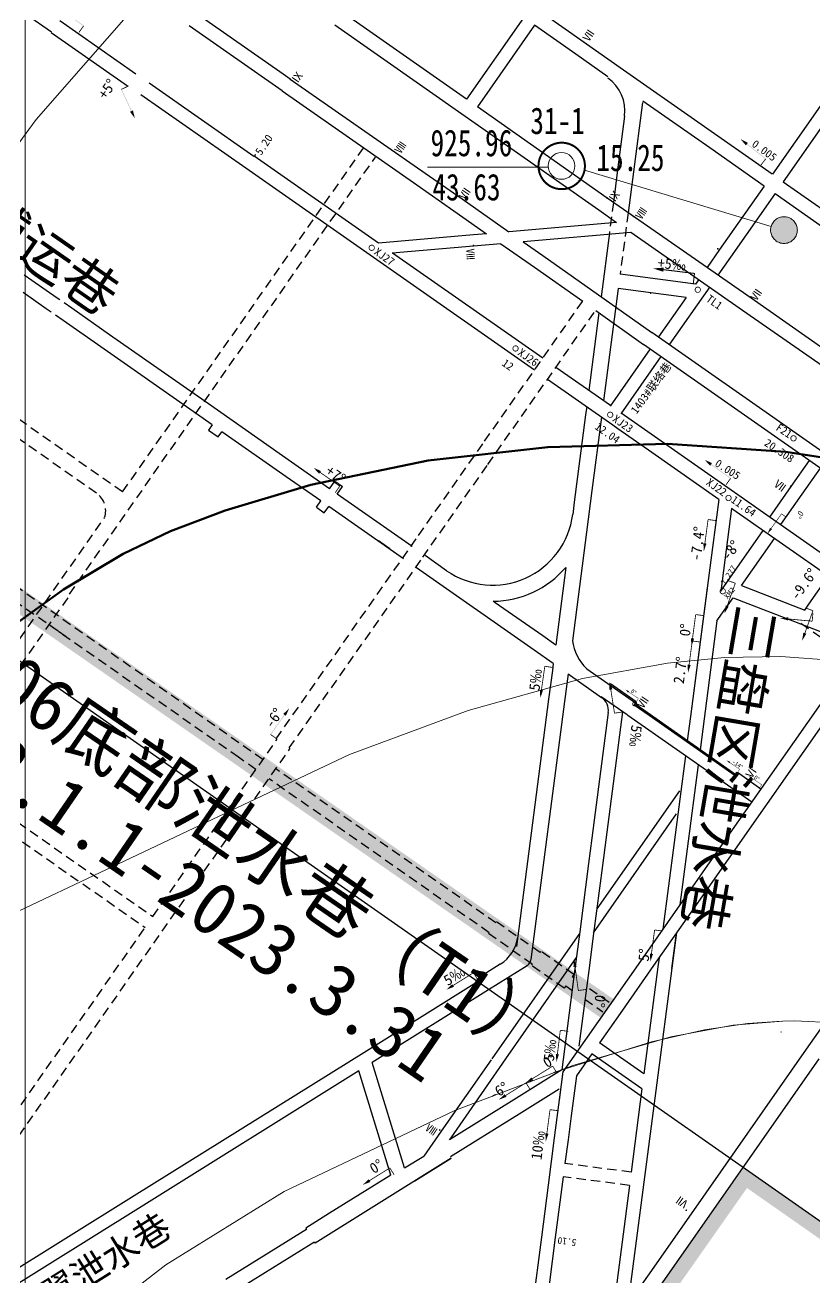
# Model space of a CAD drawing. Header units: inches. Extents: x 36473197 to 36486087, y 3899343 to 3911260.
# Drawn here: x 36480999.9 to 36481295.9, y 3905355 to 3905824.6 of the extents above; entities that cross this region are included whole.
import ezdxf

# ---------------------------------------------------------------- set-up
doc = ezdxf.new("R2010")
doc.units = ezdxf.units.IN
doc.header["$MEASUREMENT"] = 0
for name, pattern in [('ACAD_ISO02W100', [15, 12, -3]), ('厚煤层人工分层2', [0.005, 0.002, -0.001, 0.002]), ('虚线', [0.0045, 0.00175, -0.001, 0.00175])]:
    doc.linetypes.add(name, pattern=pattern)
doc.layers.get('0').update_dxf_attribs({"lineweight": 0})
doc.layers.get('Defpoints').update_dxf_attribs({"lineweight": 0})
doc.layers.add('0，2022年3季度接续', color=3, linetype='Continuous')
doc.layers.add('0，2022年4季度接续', color=40, linetype='ACAD_ISO02W100')
for name, color, linetype, lineweight in [('4煤底板等值线', 7, 'Continuous', 0), ('向北背斜轴', 7, 'Continuous', 0), ('四盘区泄水巷设计', 7, 'Continuous', 0), ('四盘区辅运巷', 7, 'Continuous', 0), ('导线点', 7, 'Continuous', 0), ('巷道', 7, 'Continuous', 0), ('巷道掘进尺', 7, 'Continuous', 0), ('巷道注记', 7, 'Continuous', 0), ('经纬网', 7, 'Continuous', 0), ('西区开拓设计', 7, 'Continuous', 0), ('边坡点数字', 7, 'Continuous', 0), ('钻孔', 7, 'Continuous', 0), ('钻孔变量', 7, 'Continuous', 0)]:
    doc.layers.add(name, color=color, linetype=linetype, lineweight=lineweight)
for name, color, linetype, lineweight, true_color in [('保护煤柱', 7, 'Continuous', 0, 0xff0042), ('变坡点', 1, 'Continuous', 0, 0xff0000), ('巷道1', 7, 'Continuous', 0, 0x2d2d2d)]:
    doc.layers.add(name, color=color, linetype=linetype, lineweight=lineweight, true_color=true_color)
doc.styles.add('仿宋', font='simfang.ttf')
doc.styles.add('宋体', font='SIMSUN.TTC')
doc.styles.add('长等线体', font='simfang.ttf')
doc.styles.add('黑体', font='simhei.ttf')
doc.linetypes.add('保护煤柱', pattern='A,0.0195,-0.001,[6,西北矿业高家堡煤矿2022年采掘接续图(2022.8.14).shx,S=1.01575e-06,R=0,X=0,Y=0],0.0195', length=0.04)
doc.dimstyles.get("Standard").update_dxf_attribs({"dimtxt": 30, "dimasz": 20, "dimexe": 0.18, "dimexo": 0.0625, "dimgap": 0.09, "dimtad": 1, "dimdec": 0, "dimzin": 0, "dimdsep": 46, "dimtxsty": '仿宋', "dimcen": 0.09, "dimclrd": 150, "dimclre": 150, "dimadec": 0, "dimazin": 0, "dimtfac": 1, "dimtdec": 0, "dimtofl": 0, "dimtmove": 0, "dimatfit": 3, "dimfxl": 1, "dimtolj": 1, "dimtzin": 0, "dimlwd": 0, "dimarcsym": 0})

# ---------------------------------------------------------------- blocks, each defined once
blk = doc.blocks.new('变坡点1_1')
at = {"true_color": 0xff0000}
for points in [[(-4.88, 8.37), (-7.62, 9.75), (-5.62, 7.43)], [(-5.62, 7.43), (-4.88, 8.37)], [(-5.34, 7.78), (1.75, 2.25), (1.94, 2.48), (-5.16, 8.02)], [(1.73, 2.46), (-0.12, 0.09), (0.12, -0.09), (1.96, 2.27)]]:
    blk.add_hatch(color=1, dxfattribs=at).paths.add_polyline_path(points, flags=17)
blk = doc.blocks.new('变坡点1')
at = {"true_color": 0xff0000}
for points in [[(-4.61, 8.53), (-7.29, 9.99), (-5.37, 7.61)], [(-5.37, 7.61), (-4.61, 8.53)], [(-5.09, 7.95), (1.83, 2.19), (2.02, 2.42), (-4.89, 8.18)], [(1.81, 2.4), (-0.12, 0.1), (0.12, -0.1), (2.04, 2.21)]]:
    blk.add_hatch(color=1, dxfattribs=at).paths.add_polyline_path(points, flags=17)
blk = doc.blocks.new('变坡点1_1_1')
at = {"true_color": 0xff0000}
for points in [[(1.77, -1.39), (-0.06, -0.09), (0.06, 0.09), (1.9, -1.2)], [(-2.14, -6.75), (1.75, -1.23), (1.93, -1.36), (-1.96, -6.88)], [(-1.68, -7.07), (-3.34, -8.65), (-2.42, -6.55)], [(-2.42, -6.55), (-1.68, -7.07)]]:
    blk.add_hatch(color=1, dxfattribs=at).paths.add_polyline_path(points, flags=17)
blk = doc.blocks.new('变坡点1_1_1_1')
for points in [[(-3.56, -8.61), (-4.75, -8.45)], [(-4.75, -8.45), (-4.55, -11.5), (-3.56, -8.61)]]:
    blk.add_hatch(color=0).paths.add_polyline_path(points, flags=17)
at = {"color": 0, "const_width": 0.3}
for points in [[(-4.16, -8.53), (-2.97, 0.39)], [(-2.97, 0.39), (0, 0)]]:
    blk.add_lwpolyline(points, dxfattribs=at)
blk = doc.blocks.new('变坡点3_1')
blk.add_hatch(color=0).paths.add_polyline_path([(-4.67, -8.49), (-4.44, -11.54), (-3.48, -8.64)], flags=17)
at = {"color": 0, "const_width": 0.3}
for points in [[(-2.98, 0.37), (-4.07, -8.57)], [(-2.98, 0.37), (0, 0)]]:
    blk.add_lwpolyline(points, dxfattribs=at)
blk = doc.blocks.new('临时经纬仪导线点')
at = {"color": 0, "const_width": 0.3}
blk.add_lwpolyline([(1, 0), (0.97, 0.26), (0.87, 0.5), (0.71, 0.71), (0.5, 0.87), (0.26, 0.97), (0, 1), (-0.26, 0.97), (-0.5, 0.87), (-0.71, 0.71), (-0.87, 0.5), (-0.97, 0.26), (-1, 0), (-0.97, -0.26), (-0.87, -0.5), (-0.71, -0.71), (-0.5, -0.87), (-0.26, -0.97), (0, -1), (0.26, -0.97), (0.5, -0.87), (0.71, -0.71), (0.87, -0.5), (0.97, -0.26), (1, 0)], dxfattribs=at)
blk = doc.blocks.new('变坡点1_1_1_1_1_1')
at = {"true_color": 0xff0000}
for points in [[(-0.47, 3.69), (-0.19, -0.01), (0.19, 0.01), (-0.1, 3.72)], [(10.81, 4.73), (-0.29, 3.89), (-0.27, 3.52), (10.84, 4.36)], [(10.88, 3.8), (10.77, 5.28)], [(10.77, 5.28), (14.53, 4.83), (10.88, 3.8)]]:
    blk.add_hatch(color=1, dxfattribs=at).paths.add_polyline_path(points, flags=17)
blk = doc.blocks.new('*D204')
at = {"layer": 'Defpoints', "color": 0, "transparency": 16777216}
for p in [(36476925.52, 3911082.36), (36486060.15, 3904950.04), (36485936.09, 3904772.87)]:
    blk.add_point(p, dxfattribs=at)
at = {"layer": '四盘区辅运巷', "color": 150, "lineweight": -2, "transparency": 16777216}
for p, q in [((36476925.55, 3911082.41), (36477049.68, 3911259.68)), ((36485936.12, 3904772.92), (36486060.25, 3904950.19))]:
    blk.add_line(p, q, dxfattribs=at)
at = {"layer": '四盘区辅运巷', "color": 150, "lineweight": 0, "transparency": 16777216}
blk.add_line((36477065.96, 3911248.06), (36486043.76, 3904961.51), dxfattribs=at)
at = {"layer": '四盘区辅运巷', "color": 150, "transparency": 16777216}
for points in [[(36477067.87, 3911250.79), (36477064.05, 3911245.33), (36477049.58, 3911259.53)], [(36486045.68, 3904964.24), (36486041.85, 3904958.78), (36486060.15, 3904950.04)]]:
    blk.add_solid(points, dxfattribs=at)
at = {"layer": '四盘区辅运巷', "color": 0, "transparency": 16777216, "insert": (36481563.62, 3908117.29), "char_height": 30, "attachment_point": 5, "rotation": 324.9991, "style": '仿宋'}
blk.add_mtext('\\A1;1100', dxfattribs=at)

msp = doc.modelspace()

# ---------------------------------------------------------------- hatches: boundary and pattern name
at = {"layer": '钻孔变量'}
msp.add_hatch(color=7, dxfattribs=at).paths.add_polyline_path([(36481279.31, 3905747.76), (36481279.33, 3905747.32), (36481279.39, 3905746.89), (36481279.48, 3905746.46), (36481279.61, 3905746.04), (36481279.78, 3905745.64), (36481279.98, 3905745.25), (36481280.22, 3905744.88), (36481280.48, 3905744.53), (36481280.78, 3905744.21), (36481281.1, 3905743.92), (36481281.45, 3905743.65), (36481281.82, 3905743.41), (36481282.21, 3905743.21), (36481282.61, 3905743.04), (36481283.03, 3905742.91), (36481283.46, 3905742.82), (36481283.89, 3905742.76), (36481284.33, 3905742.74), (36481284.76, 3905742.76), (36481285.2, 3905742.82), (36481285.62, 3905742.91), (36481286.04, 3905743.04), (36481286.45, 3905743.21), (36481286.84, 3905743.41), (36481287.2, 3905743.65), (36481287.55, 3905743.92), (36481287.87, 3905744.21), (36481288.17, 3905744.53), (36481288.44, 3905744.88), (36481288.67, 3905745.25), (36481288.87, 3905745.64), (36481289.04, 3905746.04), (36481289.17, 3905746.46), (36481289.27, 3905746.89), (36481289.32, 3905747.32), (36481289.34, 3905747.76), (36481289.32, 3905748.2), (36481289.27, 3905748.63), (36481289.17, 3905749.06), (36481289.04, 3905749.48), (36481288.87, 3905749.88), (36481288.67, 3905750.27), (36481288.44, 3905750.64), (36481288.17, 3905750.98), (36481287.87, 3905751.31), (36481287.55, 3905751.6), (36481287.2, 3905751.87), (36481286.84, 3905752.1), (36481286.45, 3905752.31), (36481286.04, 3905752.47), (36481285.62, 3905752.61), (36481285.2, 3905752.7), (36481284.76, 3905752.76), (36481284.33, 3905752.78), (36481283.89, 3905752.76), (36481283.46, 3905752.7), (36481283.03, 3905752.61), (36481282.61, 3905752.47), (36481282.21, 3905752.31), (36481281.82, 3905752.1), (36481281.45, 3905751.87), (36481281.1, 3905751.6), (36481280.78, 3905751.31), (36481280.48, 3905750.98), (36481280.22, 3905750.64), (36481279.98, 3905750.27), (36481279.78, 3905749.88), (36481279.61, 3905749.48), (36481279.48, 3905749.06), (36481279.39, 3905748.63), (36481279.33, 3905748.2)], flags=17)

# ---------------------------------------------------------------- linework, layer by layer
at = {"layer": '0，2022年3季度接续', "color": 2, "const_width": 5.29}
msp.add_lwpolyline([(36481021.8, 3905039.12), (36481164.18, 3904939.42), (36481412.75, 3905292.31), (36481269.82, 3905392.35), (36481021.8, 3905039.12)], dxfattribs=at)
at = {"layer": '0，2022年4季度接续', "color": 1, "linetype": 'ACAD_ISO02W100', "ltscale": 5, "true_color": 0xff0000, "const_width": 8.46}
msp.add_lwpolyline([(36480874.15, 3905694.71), (36481218.08, 3905455.93)], dxfattribs=at)
at = {"layer": '4煤底板等值线', "color": 7, "linetype": 'Continuous', "lineweight": 0, "flags": 128}
for points in [[(36481104.42, 3906007.9), (36481110.56, 3905942.24), (36481110.63, 3905926.41), (36481109.81, 3905917.23), (36481108.75, 3905911.3), (36481108.02, 3905908.41), (36481107.11, 3905905.59), (36481106.13, 3905903.24), (36481103.77, 3905898.67), (36481099.53, 3905892.08), (36481092.95, 3905883.63), (36481081.69, 3905871.44), (36481048.39, 3905840), (36481004.07, 3905789.18), (36480979.4, 3905755.64)], [(36480903.95, 3905448.25), (36481121.53, 3905551.22), (36481166.03, 3905567.71), (36481208.88, 3905579.72), (36481240.68, 3905585.47), (36481262.05, 3905587.49), (36481283.1, 3905587.89), (36481303.52, 3905586.46), (36481313.65, 3905584.91), (36481326.33, 3905581.94), (36481338.77, 3905578.05), (36481350.86, 3905573.32), (36481362.41, 3905567.69), (36481371.99, 3905561.63), (36481381.09, 3905554.89), (36481398.31, 3905539.93), (36481414.53, 3905523.46), (36481444.8, 3905487.43), (36481557.06, 3905320.6)], [(36481019.47, 3905334.14), (36481052.66, 3905359.87), (36481097.03, 3905387.3), (36481161, 3905417.69), (36481205.18, 3905434.55), (36481241.92, 3905445.33), (36481265.3, 3905449.7), (36481283.87, 3905451.23), (36481288.28, 3905451.31), (36481303.93, 3905450.57), (36481321.47, 3905447.92), (36481346.01, 3905441.24), (36481356.39, 3905437.43), (36481361.36, 3905435.17), (36481365.24, 3905432.97), (36481372.62, 3905428.01), (36481383.09, 3905419.66), (36481402.6, 3905400.78), (36481437.99, 3905358.03), (36481484.34, 3905294.73)], [(36481198, 3905432.01), (36481234.62, 3905443.5), (36481254.58, 3905448), (36481270.69, 3905450.34), (36481283.56, 3905451.21)]]:
    msp.add_lwpolyline(points, dxfattribs=at)
at = {"layer": '保护煤柱', "color": 1, "linetype": '保护煤柱', "lineweight": 30, "ltscale": 3750, "true_color": 0xff0000, "flags": 128}
msp.add_lwpolyline([(36482519.48, 3904520.82), (36480126.41, 3906196.46)], dxfattribs=at)
at = {"layer": '向北背斜轴', "color": 1, "lineweight": 100, "true_color": 0xff0000, "flags": 128}
msp.add_lwpolyline([(36481629.99, 3905332.63), (36481614.38, 3905361.86), (36481578.19, 3905418.8), (36481487.12, 3905543.7), (36481450.45, 3905585.84), (36481430.82, 3905604.77), (36481410.04, 3905621.79), (36481393.47, 3905632.94), (36481383.06, 3905638.61), (36481368.68, 3905644.9), (36481348.68, 3905651.84), (36481317.39, 3905659.63), (36481285, 3905664.69), (36481240.71, 3905667.61), (36481195.83, 3905666.44), (36481151.01, 3905661.33), (36481106.97, 3905652.25), (36481074.96, 3905642.68), (36481054.43, 3905634.84), (36481036.73, 3905626.41), (36481014.31, 3905613.08), (36480986.08, 3905592.84)], dxfattribs=at)
at = {"layer": '四盘区泄水巷设计', "color": 30, "linetype": '虚线', "lineweight": 30, "ltscale": 2000, "true_color": 0xff8000}
for p, q in [((36481079.94, 3905550.12), (36480929.38, 3905655.24)), ((36481089.02, 3905549.26), (36480936.83, 3905656.12)), ((36481015.38, 3905595.29, 0.2), (36481008.98, 3905599.77, 0.2)), ((36481197.87, 3905585.24), (36481197.53, 3905582.61)), ((36481086.47, 3905545.55), (36481079.94, 3905550.12)), ((36481173.8, 3905484.38), (36481091.36, 3905542.07)), ((36481176.38, 3905488.07), (36481093.94, 3905545.76)), ((36481192.99, 3905476.93), (36481176.61, 3905488.4)), ((36481189.95, 3905472.58), (36481173.57, 3905484.06)), ((36481193.28, 3905477.34), (36481192.99, 3905476.93)), ((36481205.56, 3905468.73), (36481193.28, 3905477.34)), ((36481189.95, 3905472.58), (36481189.66, 3905472.17)), ((36481201.95, 3905463.57), (36481189.66, 3905472.17)), ((36481205.56, 3905468.73), (36481204.96, 3905467.87)), ((36481205.55, 3905467.46), (36481204.96, 3905467.87)), ((36481202.57, 3905464.46), (36481201.95, 3905463.57)), ((36481202.57, 3905464.46), (36481204.86, 3905462.85)), ((36481218.85, 3905458.15), (36481210.35, 3905464.1)), ((36481209.74, 3905459.44), (36481216.46, 3905454.74)), ((36481159.04, 3905406.71), (36481159.57, 3905407.47)), ((36481105.37, 3905373.17), (36481104.16, 3905372.41)), ((36481105.11, 3905373.59), (36481105.37, 3905373.17)), ((36481108.34, 3905368.42), (36481107.13, 3905367.66)), ((36481108.34, 3905368.42), (36481108.6, 3905368))]:
    msp.add_line(p, q, dxfattribs=at)
at = {"layer": '四盘区泄水巷设计', "color": 30, "linetype": 'Continuous', "lineweight": 30, "true_color": 0xff8000}
for p, q in [((36481197.53, 3905582.61), (36481196.12, 3905571.86)), ((36481203.42, 3905581.36), (36481202.08, 3905571.08)), ((36481196.12, 3905571.86), (36481184.03, 3905479.22)), ((36481202.08, 3905571.08), (36481189.52, 3905474.36)), ((36481218.49, 3905566.87), (36481212.36, 3905519.8)), ((36481223.77, 3905567.11), (36481217.52, 3905519.13)), ((36481245.13, 3905537.55), (36481214.15, 3905493.27)), ((36481212.98, 3905484.33), (36481244.01, 3905528.98)), ((36481212.36, 3905519.8), (36481211.12, 3905510.28)), ((36481217.52, 3905519.13), (36481216.28, 3905509.61)), ((36481211.12, 3905510.28), (36481207.8, 3905484.75)), ((36481216.28, 3905509.61), (36481212.95, 3905484.08)), ((36481207.7, 3905484.07), (36481174.83, 3905437.09)), ((36481207.8, 3905484.75), (36481205.99, 3905470.86)), ((36481212.95, 3905484.08), (36481211.14, 3905470.19)), ((36481180.15, 3905437.08), (36481206.53, 3905475.04)), ((36481171.05, 3905466.94), (36481147.73, 3905452.37)), ((36481205.99, 3905470.86), (36481201.06, 3905432.96)), ((36481211.14, 3905470.19), (36481207.45, 3905441.88)), ((36481173.56, 3905462.93), (36481129.98, 3905435.71)), ((36481147.73, 3905452.37), (36481040.86, 3905385.78)), ((36481142.06, 3905396.18), (36481129.98, 3905435.71)), ((36481174.58, 3905436.72), (36481155.9, 3905410.03)), ((36481159.57, 3905407.47), (36481180.15, 3905437.08)), ((36481125.06, 3905432.64), (36481043.41, 3905381.62)), ((36481137.02, 3905393.53), (36481125.06, 3905432.64)), ((36481201.06, 3905432.96), (36481183.14, 3905421.76)), ((36481200.11, 3905425.76), (36481186.1, 3905417.01)), ((36481183.14, 3905421.76), (36481159.04, 3905406.71)), ((36481186.1, 3905417.01), (36481159.37, 3905400.31)), ((36481155.9, 3905410.03), (36481149.33, 3905400.64)), ((36481159.63, 3905399.88), (36481108.6, 3905368)), ((36481142.06, 3905396.18), (36481149.33, 3905400.64)), ((36481145.95, 3905391.41), (36481159.63, 3905399.88)), ((36481137.02, 3905393.53), (36481114.07, 3905379.2)), ((36481040.86, 3905385.78), (36480946.82, 3905326.99)), ((36481043.41, 3905381.62), (36480949.4, 3905322.87)), ((36481114.07, 3905379.2), (36481105.11, 3905373.59)), ((36481104.16, 3905372.41), (36481093.93, 3905366.02)), ((36481093.93, 3905366.02), (36481075.23, 3905354.34)), ((36481107.13, 3905367.66), (36481078.2, 3905349.59))]:
    msp.add_line(p, q, dxfattribs=at)
msp.add_arc((36481212.54, 3905567.64), 6, 352.5778, 55, dxfattribs=at)
at = {"layer": '四盘区辅运巷', "color": 30, "linetype": 'Continuous', "lineweight": 30, "true_color": 0xff8000}
for p, q in [((36481231.33, 3905795.61), (36481227.94, 3905769.59)), ((36481224.61, 3905790.48), (36481221.99, 3905770.37)), ((36481221.99, 3905770.37), (36481220.39, 3905758.14)), ((36481227.94, 3905769.59), (36481225.94, 3905754.25)), ((36481218.91, 3905746.71), (36481215.79, 3905722.78)), ((36481012.01, 3905722.22), (36481002.48, 3905728.9)), ((36481222.24, 3905725.85), (36481216.75, 3905683.73)), ((36481007.87, 3905718.28), (36480999.26, 3905724.31)), ((36481031.56, 3905708.54), (36481017.42, 3905718.44)), ((36481215, 3905716.74), (36481211.21, 3905687.61)), ((36481028.35, 3905703.94), (36481014.2, 3905713.85)), ((36481067.39, 3905683.45), (36481031.56, 3905708.54)), ((36481064.17, 3905678.86), (36481028.35, 3905703.94)), ((36481101.03, 3905659.89), (36481067.39, 3905683.45)), ((36481070.04, 3905674.75), (36481064.17, 3905678.86)), ((36481210.01, 3905678.44), (36481205.76, 3905645.81)), ((36481215.96, 3905677.66), (36481212.37, 3905650.12)), ((36481097.81, 3905655.3), (36481073.72, 3905672.17)), ((36481114, 3905650.81), (36481101.03, 3905659.89)), ((36481110.78, 3905646.22), (36481097.81, 3905655.3)), ((36481212.37, 3905650.12), (36481210.34, 3905634.51)), ((36481144.94, 3905629.15), (36481116.95, 3905648.75)), ((36481205.76, 3905645.81), (36481205.15, 3905641.15)), ((36481141.72, 3905624.56), (36481113.73, 3905644.16)), ((36481144.94, 3905629.15), (36481135.85, 3905635.51)), ((36481210.34, 3905634.51), (36481205.04, 3905593.83)), ((36481157.92, 3905620.06), (36481149.85, 3905625.71)), ((36481190.73, 3905590.24), (36481146.64, 3905621.11)), ((36481202.57, 3905621.33), (36481198.78, 3905592.19)), ((36481193.9, 3905595.61), (36481176.15, 3905608.04)), ((36481198.78, 3905592.19), (36481193.9, 3905595.61)), ((36481197.87, 3905585.24), (36481190.73, 3905590.24)), ((36481233.77, 3905565.73), (36481228.13, 3905569.67)), ((36481266.03, 3905543.14), (36481233.77, 3905565.73))]:
    msp.add_line(p, q, dxfattribs=at)
at = {"layer": '四盘区辅运巷', "color": 30, "linetype": '虚线', "lineweight": 30, "ltscale": 2000, "true_color": 0xff8000}
for p, q in [((36481220.39, 3905758.14), (36481218.91, 3905746.71)), ((36481225.94, 3905754.25), (36481222.94, 3905731.2)), ((36481002.48, 3905728.9), (36480997.49, 3905732.39)), ((36481017.42, 3905718.44), (36481012.01, 3905722.22)), ((36481014.2, 3905713.85), (36481007.87, 3905718.28)), ((36481210.42, 3905681.57), (36481210.01, 3905678.44)), ((36481215.96, 3905677.69), (36481215.96, 3905677.66)), ((36480985.35, 3905576.56, 0.4), (36481007.45, 3905608.12, 0.4)), ((36481176.15, 3905608.04), (36481175.3, 3905608.63))]:
    msp.add_line(p, q, dxfattribs=at)
at = {"layer": '四盘区辅运巷', "color": 30, "linetype": '虚线', "lineweight": 30, "ltscale": 2000, "true_color": 0xff8000, "flags": 128}
for points, elevation in [([(36481007.45, 3905608.12), (36481029.73, 3905639.95)], 0.2), ([(36480982.49, 3905562.02), (36481016.9, 3905611.17)], 0.4)]:
    msp.add_lwpolyline(points, dxfattribs=dict(at, elevation=elevation))
at = {"layer": '四盘区辅运巷', "linetype": '虚线', "lineweight": 30, "ltscale": 2000, "elevation": 0.2, "flags": 128}
for points in [[(36481071.83, 3905524.7), (36481094.4, 3905556.94)], [(36480076.85, 3904092.56), (36481099.31, 3905553.5)], [(36480970.32, 3905544.63), (36481047.82, 3905490.39)], [(36480967.45, 3905540.53), (36481044.95, 3905486.3)], [(36481047.82, 3905490.39), (36481071.83, 3905524.7)], [(36480077.56, 3904104.07), (36481044.95, 3905486.3)]]:
    msp.add_lwpolyline(points, dxfattribs=at)
at = {"layer": '四盘区辅运巷', "color": 30, "linetype": 'Continuous', "lineweight": 30, "true_color": 0xff8000}
for centre, radius, start, end in [((36481209.73, 3905792.42), 15, 352.5778, 55.0002), ((36481175.15, 3905644.9), 30.23, 235.248, 352.8842), ((36481175.13, 3905644.63), 36, 270.2758, 319.6696)]:
    msp.add_arc(centre, radius, start, end, dxfattribs=at)
at = {"layer": '巷道', "color": 30, "linetype": '虚线', "lineweight": 30, "ltscale": 2000, "true_color": 0xff8000}
for p, q in [((36481036.48, 3905649.59, 0.2), (36480982.51, 3905687.38, 0.2)), ((36481026.75, 3905649.08, 0.2), (36480979.06, 3905682.47, 0.2))]:
    msp.add_line(p, q, dxfattribs=at)
at = {"layer": '巷道', "color": 30, "linetype": 'Continuous', "lineweight": 30, "true_color": 0xff8000}
for p, q in [((36481070.04, 3905674.75), (36481068.66, 3905672.79)), ((36481068.66, 3905672.79), (36481072.35, 3905670.21)), ((36481072.35, 3905670.21), (36481073.72, 3905672.17)), ((36481114, 3905650.81), (36481116, 3905653.68)), ((36481116, 3905653.68), (36481118.95, 3905651.61)), ((36481116.95, 3905648.75), (36481118.95, 3905651.61)), ((36481109.12, 3905643.85), (36481110.78, 3905646.22)), ((36481259.88, 3905646.79), (36481256.29, 3905619.22)), ((36481259.88, 3905646.79), (36481256.29, 3905619.22)), ((36481109.12, 3905643.85), (36481112.07, 3905641.79)), ((36481112.07, 3905641.79), (36481113.73, 3905644.16)), ((36481264.69, 3905643.43), (36481260.65, 3905612.4)), ((36481264.09, 3905617.32), (36481276.55, 3905635.12)), ((36481264.09, 3905617.32), (36481276.55, 3905635.12)), ((36481268.46, 3905614.5), (36481280.81, 3905632.14)), ((36481256.29, 3905619.22), (36481249.29, 3905565.44)), ((36481260.65, 3905612.4), (36481264.09, 3905617.32)), ((36481260.65, 3905612.4), (36481264.09, 3905617.32)), ((36481255.57, 3905613.71), (36481249.29, 3905565.44)), ((36481268.46, 3905614.5), (36481292.16, 3905605.3)), ((36481259.2, 3905601.26), (36481265.27, 3905609.94)), ((36481265.27, 3905609.94), (36481312.92, 3905591.44)), ((36481259.2, 3905601.26), (36481252.9, 3905552.94)), ((36481317.72, 3905589.58), (36481248.75, 3905491.08)), ((36481312.92, 3905591.44), (36481265.84, 3905524.16)), ((36481228.13, 3905569.67), (36481228.71, 3905570.49)), ((36481249.29, 3905565.44), (36481248.1, 3905556.31)), ((36481247.37, 3905550.71), (36481238.89, 3905485.65)), ((36481252.17, 3905547.35), (36481245.33, 3905494.85)), ((36481265.84, 3905524.16), (36481245.33, 3905494.85)), ((36481245.33, 3905494.85, 0.2), (36481232.25, 3905476.16, 0.2)), ((36481248.75, 3905491.08, 0.38), (36481236.36, 3905473.36, 0.38)), ((36481243.99, 3905484.45, -0.4), (36481225.83, 3905345.02, -0.4)), ((36481243.95, 3905484.22), (36481242.22, 3905470.93)), ((36481178.01, 3905472.55), (36481170.48, 3905467.85)), ((36481188.04, 3905471.98), (36481173.56, 3905462.93)), ((36481232.25, 3905476.16, 0.2), (36481218.82, 3905456.98, 0.2)), ((36481236.36, 3905473.36, 0.38), (36481222.92, 3905454.14, 0.38)), ((36481237.06, 3905471.6), (36481231.83, 3905431.48)), ((36481237.5, 3905475), (36481237.06, 3905471.6)), ((36481218.82, 3905456.98, 0.2), (36481201.47, 3905432.21)), ((36481222.92, 3905454.14, 0.38), (36481215.22, 3905443.12, 0.38)), ((36481212.35, 3905439.02, 0.38), (36481206.56, 3905430.73, 0.38)), ((36481231.11, 3905425.89), (36481212.35, 3905439.02)), ((36481231.83, 3905431.48), (36481215.22, 3905443.12)), ((36481231.11, 3905425.89), (36481227.03, 3905394.6)), ((36481226.38, 3905389.64), (36481219.37, 3905335.79))]:
    msp.add_line(p, q, dxfattribs=at)
at = {"layer": '巷道', "color": 30, "linetype": 'Continuous', "lineweight": 30, "true_color": 0xff8000, "flags": 128}
for points in [[(36481136.62, 3905628.26), (36481132.33, 3905631.26)], [(36481293.7, 3905607.49), (36481301.04, 3905617.97)], [(36481203.42, 3905581.36), (36481215.98, 3905572.56)], [(36481210.4, 3905583.31), (36481228.71, 3905570.49)], [(36481228.95, 3905570.93), (36481219.31, 3905577.68)], [(36481272.24, 3905533.3), (36481225.86, 3905565.77), (36481225.51, 3905566.02), (36481215.87, 3905572.77)], [(36481228.95, 3905570.93), (36481228.38, 3905570.11)], [(36481266.32, 3905543.55), (36481228.38, 3905570.11)], [(36481266.89, 3905544.37), (36481266.32, 3905543.55)], [(36481275.68, 3905538.22), (36481266.89, 3905544.37)]]:
    msp.add_lwpolyline(points, dxfattribs=at)
at = {"layer": '巷道', "color": 30, "linetype": '虚线', "lineweight": 30, "ltscale": 2000, "true_color": 0xff8000, "flags": 128}
msp.add_lwpolyline([(36481292.16, 3905605.3), (36481293.7, 3905607.49)], dxfattribs=at)
at = {"layer": '巷道', "color": 30, "lineweight": 30, "true_color": 0xff8000, "const_width": 1.5}
msp.add_lwpolyline([(36481228.55, 3905570.11, -1), (36481228.21, 3905570.11, -1), (36481228.55, 3905570.11)], format="xyb", dxfattribs=at)
at = {"layer": '巷道', "color": 30, "linetype": '虚线', "lineweight": 30, "ltscale": 2000, "true_color": 0xff8000}
msp.add_arc((36481022.16, 3905642.53, 0.2), 8, 341.2558, 55.0002, dxfattribs=at)
at = {"layer": '巷道', "color": 30, "linetype": 'Continuous', "lineweight": 30, "true_color": 0xff8000}
for centre, radius, start, end in [((36481222.95, 3905596.33), 18.08, 187.9305, 226.0401), ((36481170.48, 3905484.59), 14.2, 302, 352.5778), ((36481186.52, 3905474.57), 3, 300.4304, 352.5778)]:
    msp.add_arc(centre, radius, start, end, dxfattribs=at)
at = {"layer": '巷道1', "color": 30, "linetype": 'Continuous', "lineweight": 30, "true_color": 0xff8000}
for p, q in [((36481009.82, 3905821.92, 0.18), (36480975.07, 3905846.26, 0.18)), ((36481012.92, 3905826.34, 0.2), (36481041.49, 3905806.34, 0.12)), ((36481206.29, 3905813.7, 0.18), (36481190.86, 3905824.51, 0.18)), ((36481009.78, 3905821.86, 0.2), (36481038.35, 3905801.85, 0.12)), ((36481218.35, 3905805.26, 0.18), (36481206.29, 3905813.7, 0.18)), ((36481310.88, 3905812.86), (36481279.97, 3905768.7)), ((36481085.72, 3905775.34, 0.21), (36481046.4, 3905802.89, 0.21)), ((36481082.64, 3905770.94, 0.18), (36481043.31, 3905798.48, 0.18)), ((36481256.49, 3905778.55, 0.42), (36481231.39, 3905796.12)), ((36481301.26, 3905790.4), (36481284.06, 3905765.84)), ((36481276.87, 3905764.28, 0.18), (36481256.49, 3905778.55, 0.42)), ((36481284.06, 3905765.84, -2292.59), (36481300.18, 3905754.55, -1568.26)), ((36481280.96, 3905761.41, 0.59), (36481331.99, 3905725.68, 0.2))]:
    msp.add_line(p, q, dxfattribs=at)
at = {"layer": '巷道1', "color": 30, "linetype": 'Continuous', "lineweight": 30, "true_color": 0xff8000, "flags": 128}
for points, elevation in [([(36481209.39, 3905818.12), (36481193.95, 3905828.93)], 2601.79), ([(36481224.25, 3905807.71), (36481209.08, 3905818.34)], 2601.79), ([(36481279.96, 3905768.7), (36481224.25, 3905807.71)], 2601.79), ([(36481190.8, 3905695.19), (36481082.66, 3905770.97)], 0.2), ([(36481220.2, 3905674.6), (36481195.72, 3905691.75)], 0.2), ([(36481222.08, 3905673.28), (36481220.2, 3905674.6)], 0.2)]:
    msp.add_lwpolyline(points, dxfattribs=dict(at, elevation=elevation))
for points in [[(36481132.32, 3905742.85), (36481085.78, 3905775.43)], [(36481193.95, 3905699.69), (36481137.67, 3905739.1)], [(36481219.26, 3905681.97), (36481198.87, 3905696.25)], [(36481324.12, 3905608.55), (36481223.35, 3905679.11)]]:
    msp.add_lwpolyline(points, dxfattribs=at)
at = {"layer": '巷道1', "color": 30, "lineweight": 30, "true_color": 0xff8000, "flags": 128}
for points, elevation in [([(36481276.87, 3905764.28), (36481260.17, 3905740.44)], 0.59), ([(36481280.96, 3905761.41), (36481264.27, 3905737.57)], 0.59), ([(36481260.17, 3905740.44), (36481255.49, 3905733.75)], 0.59), ([(36481264.27, 3905737.57), (36481259.59, 3905730.88)], 0.59), ([(36481256.49, 3905726.46), (36481241.45, 3905704.99)], 0.59), ([(36481252.36, 3905729.23), (36481251.17, 3905727.52)], 0.41), ([(36481247.67, 3905722.53), (36481237.32, 3905707.76)], 0.41), ([(36481234.13, 3905703.2), (36481219.14, 3905681.8)], 0.41), ([(36481238.22, 3905700.34), (36481223.23, 3905678.93)], 0.41)]:
    msp.add_lwpolyline(points, dxfattribs=dict(at, elevation=elevation))
for points in [[(36481251.17, 3905727.52), (36481222.94, 3905731.2)], [(36481247.67, 3905722.53), (36481222.24, 3905725.85)]]:
    msp.add_lwpolyline(points, dxfattribs=at)
at = {"layer": '巷道掘进尺', "color": 3, "true_color": 0x00ff00, "const_width": 0.3}
for points in [[(36481099.44, 3905804.37, -1), (36481099.11, 3905804.37, -1), (36481099.44, 3905804.37)], [(36481099.44, 3905804.37, -1), (36481099.11, 3905804.37, -1), (36481099.44, 3905804.37)], [(36481086.34, 3905775.91, -1), (36481086.01, 3905775.91, -1), (36481086.34, 3905775.91)], [(36481218.26, 3905759.75, -1), (36481217.92, 3905759.75, -1), (36481218.26, 3905759.75)], [(36481228.08, 3905752.87, -1), (36481227.75, 3905752.87, -1), (36481228.08, 3905752.87)], [(36481168.16, 3905742, -1), (36481167.82, 3905742, -1), (36481168.16, 3905742)], [(36481259.69, 3905740.76, -1), (36481259.35, 3905740.76, -1), (36481259.69, 3905740.76)], [(36481234.54, 3905724.15, -1), (36481234.21, 3905724.15, -1), (36481234.54, 3905724.15)], [(36481287, 3905651.71, -1), (36481286.66, 3905651.71, -1), (36481287, 3905651.71)], [(36481155.52, 3905410.41, -1), (36481155.18, 3905410.41, -1), (36481155.52, 3905410.41)], [(36481247.88, 3905380.33, -1), (36481247.55, 3905380.33, -1), (36481247.88, 3905380.33)]]:
    msp.add_lwpolyline(points, format="xyb", dxfattribs=at)
at = {"layer": '经纬网', "color": 7, "linetype": 'Continuous', "lineweight": 9}
msp.add_line((36481000, 3907972.91), (36481000, 3901128.79), dxfattribs=at)
at = {"layer": '西区开拓设计', "color": 30, "lineweight": 30, "true_color": 0xff8000}
for p, q in [((36481038.72, 3905846.87), (36481096.67, 3905806.28, 0.37)), ((36481061.47, 3905824.42, 0.18), (36481096.26, 3905800.06, 0.18)), ((36481099.28, 3905804.37, 0.37), (36481149.87, 3905769.12, 0.37)), ((36481096.22, 3905800, 0.18), (36481146.77, 3905764.69, 0.18)), ((36481149.87, 3905769.12, 0.37), (36481163.69, 3905759.44, 0.37)), ((36481146.77, 3905764.69, 0.18), (36481160.59, 3905755.02, 0.18)), ((36481163.69, 3905759.44, 0.37), (36481181.28, 3905747.12, 0.37)), ((36481160.59, 3905755.02, 0.18), (36481172.91, 3905746.39, 0.18)), ((36481178.26, 3905742.64, 0.18), (36481190.88, 3905733.81, 0.18)), ((36481186.63, 3905743.38, 0.37), (36481193.97, 3905738.23, 0.38)), ((36481193.97, 3905738.23, 0.38), (36481216.9, 3905722, 0.3)), ((36481190.88, 3905733.81, 0.18), (36481208.9, 3905721.05, 0.19)), ((36481216.9, 3905722, 0.28), (36481234.82, 3905709.31, 0.2)), ((36481213.8, 3905717.58, 0.19), (36481231.72, 3905704.89, 0.2))]:
    msp.add_line(p, q, dxfattribs=at)
at = {"layer": '西区开拓设计', "color": 30, "linetype": 'Continuous', "lineweight": 30, "true_color": 0xff8000}
for p, q in [((36481165.38, 3905796.85, 0.18), (36481119.13, 3905829.23, 0.18)), ((36481115.97, 3905824.72, 0.2), (36481214.95, 3905755.3, 0.4)), ((36481186.76, 3905827.37), (36481165.38, 3905796.85)), ((36481190.86, 3905824.51), (36481169.48, 3905793.98)), ((36481218.09, 3905759.75, 0.18), (36481169.48, 3905793.98, 0.18)), ((36481271.98, 3905722.2, 0.18), (36481218.09, 3905759.75, 0.18)), ((36481214.95, 3905755.3, 0.4), (36481221.6, 3905750.64, 0.42)), ((36481226.99, 3905746.88, 0.26), (36481226.96, 3905746.9, 0.26)), ((36481268.8, 3905717.66, 0.35), (36481226.96, 3905746.9, 0.42)), ((36481350.46, 3905667.25, 0.18), (36481271.98, 3905722.2, 0.18)), ((36481356.86, 3905656.17, 0.18), (36481268.8, 3905717.66, 0.35)), ((36481293.79, 3905661.43), (36481286.94, 3905651.64)), ((36481297.89, 3905658.56), (36481291.03, 3905648.77)), ((36481286.94, 3905651.64), (36481278.92, 3905640.19)), ((36481291.03, 3905648.77), (36481283.02, 3905637.33)), ((36481201.47, 3905432.21), (36481198.26, 3905407.53)), ((36481201.48, 3905432.28), (36481200.09, 3905421.55)), ((36481206.53, 3905430.76), (36481204.57, 3905415.73)), ((36481204.57, 3905415.73), (36481203.41, 3905406.78)), ((36481198.26, 3905407.53), (36481195.94, 3905389.73)), ((36481203.41, 3905406.78), (36481202.24, 3905397.83)), ((36481201.59, 3905392.87), (36481198.64, 3905370.16)), ((36481195.94, 3905389.73), (36481193.4, 3905370.22)), ((36481193.4, 3905370.22), (36481181.95, 3905282.32)), ((36481198.64, 3905370.16), (36481188.39, 3905291.52))]:
    msp.add_line(p, q, dxfattribs=at)
at = {"layer": '西区开拓设计', "color": 30, "linetype": '虚线', "lineweight": 30, "ltscale": 2000, "true_color": 0xff8000}
for p, q in [((36481096.67, 3905806.28, 0.37), (36481099.32, 3905804.43, 0.37)), ((36481036.48, 3905649.59, 0.2), (36481126.63, 3905778.34, 0.2)), ((36481290.7, 3905600.36), (36481309.27, 3905587.36)), ((36481227.03, 3905394.6), (36481202.24, 3905397.83)), ((36481226.38, 3905389.64), (36481201.59, 3905392.87))]:
    msp.add_line(p, q, dxfattribs=at)
at = {"layer": '西区开拓设计', "color": 30, "linetype": '虚线', "lineweight": 30, "ltscale": 2000, "true_color": 0xff8000, "flags": 128}
for points, elevation in [([(36481016.54, 3905611.28), (36481131.24, 3905775.12)], 0.4), ([(36481172.14, 3905668.63), (36481195.92, 3905702.6), (36481208.77, 3905720.96)], 0.2), ([(36481173.34, 3905659.88), (36481197.96, 3905695.06), (36481213.69, 3905717.52)], 0.2), ([(36481147.36, 3905633.24), (36481172.14, 3905668.63)], 0.2), ([(36481149, 3905625.11), (36481173.34, 3905659.88)], 0.2), ([(36481094.03, 3905557.05), (36481147.36, 3905633.24)], 0.2), ([(36481098.94, 3905553.61), (36481149.06, 3905625.21)], 0.2)]:
    msp.add_lwpolyline(points, dxfattribs=dict(at, elevation=elevation))
at = {"layer": '西区开拓设计', "color": 30, "lineweight": 30, "true_color": 0xff8000, "elevation": 0.41, "flags": 128}
for points in [[(36481221.6, 3905750.64), (36481181.28, 3905747.12)], [(36481167.99, 3905745.96), (36481132.32, 3905742.85)], [(36481172.91, 3905746.39), (36481167.99, 3905745.96)], [(36481226.96, 3905746.9), (36481186.63, 3905743.38)], [(36481168.01, 3905741.75), (36481137.48, 3905739.08)], [(36481178.26, 3905742.64), (36481168.01, 3905741.75)]]:
    msp.add_lwpolyline(points, dxfattribs=at)
at = {"layer": '西区开拓设计', "color": 30, "linetype": 'Continuous', "lineweight": 30, "true_color": 0xff8000, "elevation": 0.2, "flags": 128}
for points in [[(36481341.68, 3905634.49), (36481234.82, 3905709.31)], [(36481338.99, 3905629.78), (36481231.72, 3905704.89)], [(36481234.75, 3905664.4), (36481222.08, 3905673.28)], [(36481259.88, 3905646.79), (36481234.75, 3905664.4)], [(36481265.19, 3905643.07), (36481264.65, 3905643.45)], [(36481320.97, 3905604.02), (36481265.19, 3905643.07)], [(36481292.79, 3905440.69), (36481397.37, 3905589.03)]]:
    msp.add_lwpolyline(points, dxfattribs=at)
at = {"layer": '西区开拓设计', "color": 7, "linetype": '厚煤层人工分层2', "lineweight": 30, "ltscale": 1200, "elevation": 0.2, "flags": 128}
for points in [[(36481074.71, 3905529.35), (36481074.74, 3905529.39)], [(36481283.22, 3905447.09), (36481283.36, 3905447.29)]]:
    msp.add_lwpolyline(points, dxfattribs=at)
at = {"layer": '西区开拓设计', "color": 7, "linetype": 'Continuous', "lineweight": 30, "elevation": 0.2, "flags": 128}
for points in [[(36481249.61, 3905379), (36481292.79, 3905440.69)], [(36481254.53, 3905375.56), (36481297.56, 3905437.05)], [(36481117.02, 3905189.55), (36481249.61, 3905379)], [(36481121.94, 3905186.11), (36481254.53, 3905375.56)]]:
    msp.add_lwpolyline(points, dxfattribs=at)
at = {"layer": '钻孔', "color": 7, "const_width": 0.75}
msp.add_lwpolyline([(36481209.73, 3905771.8, -1), (36481192.32, 3905771.8, -1), (36481209.73, 3905771.8)], format="xyb", dxfattribs=at)
at = {"layer": '钻孔', "color": 7, "linetype": 'Continuous', "flags": 128}
msp.add_lwpolyline([(36481150.76, 3905771.37), (36481195.96, 3905771.37)], dxfattribs=at)
at = {"layer": '钻孔', "flags": 128}
msp.add_lwpolyline([(36481209.58, 3905770.24), (36481279.48, 3905749.06)], dxfattribs=at)
at = {"layer": '钻孔', "color": 7, "linetype": 'Continuous', "lineweight": 0}
msp.add_circle((36481200.96, 3905771.8), 5.02, dxfattribs=at)
at = {"layer": '钻孔变量', "color": 7}
msp.add_lwpolyline([(36481279.31, 3905747.76), (36481279.33, 3905747.32), (36481279.39, 3905746.89), (36481279.48, 3905746.46), (36481279.61, 3905746.04), (36481279.78, 3905745.64), (36481279.98, 3905745.25), (36481280.22, 3905744.88), (36481280.48, 3905744.53), (36481280.78, 3905744.21), (36481281.1, 3905743.92), (36481281.45, 3905743.65), (36481281.82, 3905743.41), (36481282.21, 3905743.21), (36481282.61, 3905743.04), (36481283.03, 3905742.91), (36481283.46, 3905742.82), (36481283.89, 3905742.76), (36481284.33, 3905742.74), (36481284.76, 3905742.76), (36481285.2, 3905742.82), (36481285.62, 3905742.91), (36481286.04, 3905743.04), (36481286.45, 3905743.21), (36481286.84, 3905743.41), (36481287.2, 3905743.65), (36481287.55, 3905743.92), (36481287.87, 3905744.21), (36481288.17, 3905744.53), (36481288.44, 3905744.88), (36481288.67, 3905745.25), (36481288.87, 3905745.64), (36481289.04, 3905746.04), (36481289.17, 3905746.46), (36481289.27, 3905746.89), (36481289.32, 3905747.32), (36481289.34, 3905747.76), (36481289.32, 3905748.2), (36481289.27, 3905748.63), (36481289.17, 3905749.06), (36481289.04, 3905749.48), (36481288.87, 3905749.88), (36481288.67, 3905750.27), (36481288.44, 3905750.64), (36481288.17, 3905750.98), (36481287.87, 3905751.31), (36481287.55, 3905751.6), (36481287.2, 3905751.87), (36481286.84, 3905752.1), (36481286.45, 3905752.31), (36481286.04, 3905752.47), (36481285.62, 3905752.61), (36481285.2, 3905752.7), (36481284.76, 3905752.76), (36481284.33, 3905752.78), (36481283.89, 3905752.76), (36481283.46, 3905752.7), (36481283.03, 3905752.61), (36481282.61, 3905752.47), (36481282.21, 3905752.31), (36481281.82, 3905752.1), (36481281.45, 3905751.87), (36481281.1, 3905751.6), (36481280.78, 3905751.31), (36481280.48, 3905750.98), (36481280.22, 3905750.64), (36481279.98, 3905750.27), (36481279.78, 3905749.88), (36481279.61, 3905749.48), (36481279.48, 3905749.06), (36481279.39, 3905748.63), (36481279.33, 3905748.2), (36481279.31, 3905747.76), (36481279.31, 3905747.76)], dxfattribs=at)

# ---------------------------------------------------------------- block references
at = {"layer": '变坡点'}
for p, rotation in [((36481020.14, 3905821.86), 4.383965002717019), ((36481262.59, 3905652.26), 4.390858950107167)]:
    msp.add_blockref('变坡点1', p, dxfattribs=dict(at, rotation=rotation))
msp.add_blockref('变坡点1_1', (36481275.66, 3905772.1, -0.03), dxfattribs=at)
for p, xscale, yscale, rotation in [((36481250.33, 3905727.63), 1.3, 1.3, 270.620081937727), ((36481228.95, 3905570.93), 0.5, 0.5, 243.4277987066546), ((36481266.89, 3905544.39), 0.5, 0.5, 243.4277987066546), ((36481275.13, 3905538.6), 0.5, 0.5, 243.4277987066546)]:
    msp.add_blockref('变坡点1_1_1_1', p, dxfattribs=dict(at, xscale=xscale, yscale=yscale, rotation=rotation))
at = {"layer": '变坡点', "color": 1, "true_color": 0xff0000, "rotation": 242.5446372226124}
msp.add_blockref('变坡点1_1_1_1', (36481116.15, 3905649.31), dxfattribs=at)
at = {"layer": '变坡点', "xscale": -1.000000011912172, "rotation": 289.4781184259012}
msp.add_blockref('变坡点1_1_1', (36481285.23, 3905640.09, -0.4), dxfattribs=at)
at = {"layer": '变坡点', "color": 1, "true_color": 0xff0000}
for name, p in [('变坡点1_1_1_1', (36481258.85, 3905638.86)), ('变坡点1_1_1_1', (36481254.21, 3905603.24)), ('变坡点1_1_1_1', (36481252.92, 3905593.33)), ('变坡点1_1_1_1', (36481238.81, 3905485.01)), ('变坡点3_1', (36481203.49, 3905447.41)), ('变坡点1_1_1_1', (36481199.63, 3905417.65))]:
    msp.add_blockref(name, p, dxfattribs=at)
at = {"layer": '变坡点', "color": 1, "true_color": 0xff0000, "yscale": -1}
for p, rotation in [((36481263.27, 3905616.38), 152.7005474288119), ((36481295.18, 3905604.12), 76.96511035595226), ((36481292.38, 3905606.11), 152.5435756025886)]:
    msp.add_blockref('变坡点1_1_1_1', p, dxfattribs=dict(at, rotation=rotation))
at = {"layer": '四盘区泄水巷设计', "color": 1, "lineweight": 30, "true_color": 0xff0000}
for p, rotation in [((36481197.66, 3905583.82), 359.5446372226124), ((36481169.56, 3905466.81), 309.5446372226124), ((36481199.23, 3905431.82), 309.5444659208213), ((36481189.22, 3905425.56), 309.5444659208213), ((36481138.22, 3905393.65), 309.5444659223365)]:
    msp.add_blockref('变坡点1_1_1_1', p, dxfattribs=dict(at, rotation=rotation))
at = {"layer": '四盘区泄水巷设计', "color": 1, "lineweight": 30, "true_color": 0xff0000, "yscale": -1}
for p, rotation in [((36481223.77, 3905567.11), 1.255495989844744), ((36481210.22, 3905463.1), 0.2448315905810451)]:
    msp.add_blockref('变坡点1_1_1_1', p, dxfattribs=dict(at, rotation=rotation))
at = {"layer": '四盘区辅运巷', "color": 3, "lineweight": 30, "true_color": 0x00ff00}
for p, xscale, yscale, rotation in [((36481038.74, 3905801.78), 0.8080808109183626, -0.8080808080808078, 299.3080721297617), ((36481094.4, 3905556.94), -0.8080808080808081, -0.8080808080808081, 230.2477689578643), ((36481094.4, 3905556.94), -0.8080808080808081, -0.8080808080808081, 230.2477689578643)]:
    msp.add_blockref('变坡点1_1_1_1_1_1', p, dxfattribs=dict(at, xscale=xscale, yscale=yscale, rotation=rotation))
at = {"layer": '导线点', "color": 7, "rotation": 9.686697337865286e-10}
for p in [(36481129.84, 3905741.11), (36481252.02, 3905725.39), (36481183.74, 3905703.37), (36481219.21, 3905678.53), (36481287.89, 3905669.69), (36481263.54, 3905647.33)]:
    msp.add_blockref('临时经纬仪导线点', p, dxfattribs=at)
at = {"layer": '导线点', "color": 7}
msp.add_blockref('临时经纬仪导线点', (36481261.38, 3905612.37), dxfattribs=at)

# ---------------------------------------------------------------- texts
at = {"layer": '变坡点', "style": '宋体'}
for s, height, rotation, p in [('0.005', 3, 323.6244, (36481271.98, 3905779.4, -0.24)), ('+5‰', 3.9, 354.0411, (36481236.84, 3905733.63)), ('0.005', 3, 327.1858, (36481258.15, 3905659.54, -0.2)), ('0°', 2.25, 235.2866, (36481290.06, 3905642.77, -0.4)), ('0°', 1.5, 326.8488, (36481226.75, 3905574.58, -0.2)), ('-14°', 1.5, 326.8488, (36481264.69, 3905548.04, -0.2)), ('0°', 1.5, 326.8488, (36481272.93, 3905542.25, -0.2))]:
    msp.add_text(s, height=height, rotation=rotation, dxfattribs=at).set_placement(p)
at = {"layer": '四盘区泄水巷设计', "color": 1, "lineweight": 30, "true_color": 0xff0000, "style": '宋体'}
for s, rotation, p in [('5‰', 83.0782, (36481192.7, 3905574.89)), ('5‰', 263.7105, (36481227.2, 3905562.36, -0.2)), ('5‰', 32, (36481158.32, 3905464.3, -0.2)), ('0°', 262.0774, (36481213.68, 3905461.31)), ('0°', 32, (36481195.57, 3905433.52)), ('-6°', 32, (36481175.21, 3905421.35)), ('0°', 32, (36481130.62, 3905393.84, -0.2))]:
    msp.add_text(s, height=4, rotation=rotation, dxfattribs=at).set_placement(p)
at = {"layer": '四盘区辅运巷', "color": 1, "lineweight": 30, "true_color": 0xff0000}
for s, rotation, style, p in [('+5°', 55.0002, '宋体', (36481030.19, 3905796.49, -0.2)), ('-6°', 54.8261, '长等线体', (36481092.6, 3905560.67, -0.2))]:
    msp.add_text(s, height=4, rotation=rotation, dxfattribs=dict(at, style=style)).set_placement(p)
at = {"layer": '导线点', "color": 7}
for s, height, rotation, style, p in [('XJ27', 3, 324.8261, '黑体', (36481130.4, 3905738.92)), ('TL1', 3, 324.8261, '黑体', (36481254.89, 3905721.28)), ('XJ26', 3, 324.8261, '黑体', (36481184.3, 3905701.18)), ('XJ23', 3, 324.8261, '黑体', (36481219.77, 3905676.34)), ('XJ22', 3, 324.8261, '黑体', (36481254.86, 3905652.52)), ('7.277', 2, 56.78, '长等线体', (36481262.14, 3905614.71)), ('XM2', 2, 51.0387, '长等线体', (36481263.19, 3905609.24)), ('Ⅶ', 3, 144.8261, '长等线体', (36481248.62, 3905383.42, -0.2))]:
    msp.add_text(s, height=height, rotation=rotation, dxfattribs=dict(at, style=style)).set_placement(p)
at = {"layer": '导线点', "style": '黑体'}
for s, rotation, p in [('12', 324.8261, (36481178.35, 3905697.23)), ('1403#联络巷', 53.8282, (36481229.08, 3905678.57)), ('12.04', 324.8261, (36481213.17, 3905673.42)), ('F21', 326.2482, (36481281, 3905673.01)), ('20.308', 326.2482, (36481276.67, 3905667.23)), ('11.64', 324.8261, (36481264.17, 3905645.99))]:
    msp.add_text(s, height=3, rotation=rotation, dxfattribs=at).set_placement(p)
at = {"layer": '巷道掘进尺', "style": '宋体'}
for s, height, rotation, p in [('Ⅶ', 3, 55.9144, (36481211.2, 3905818.14)), ('Ⅸ ', 3, 55.915, (36481102.05, 3905802.52, -0.2)), ('5.20', 3, 55.9144, (36481088.39, 3905775.53)), ('Ⅷ', 3, 55.915, (36481140.75, 3905776.22, -0.2)), ('Ⅶ', 3, 55.915, (36481164.82, 3905758.87, -0.2)), ('Ⅸ ', 3, 55.915, (36481220.86, 3905757.91, -0.2)), ('Ⅷ', 3, 55.915, (36481230.97, 3905751.54, -0.2)), ('Ⅷ', 3, 273.7606, (36481165.19, 3905740.6, -0.2)), ('Ⅶ', 3, 55.915, (36481274.03, 3905720.98, -0.2)), ('Ⅶ', 3, 324.0628, (36481280.32, 3905651.88, -0.2)), ('Ⅶ', 3, 55.915, (36481231.56, 3905568.18, -0.2)), ('Ⅵ', 3, 55.6086, (36481272.14, 3905541.78)), ('Ⅷ', 3, 325.4473, (36481149.68, 3905410.44, -0.2)), ('5.10', 2.6, 172.815, (36481206.67, 3905369.43))]:
    msp.add_text(s, height=height, rotation=rotation, dxfattribs=at).set_placement(p)
at = {"layer": '巷道注记', "style": '仿宋'}
for s, rotation, p in [('三盘区西翼集中辅运巷', 325.199, (36480860.39, 3905831.77, -394.1)), ('三盘区泄水巷', 260.2634, (36481266.85, 3905607.75, -394.1))]:
    msp.add_text(s, height=15, rotation=rotation, dxfattribs=at).set_placement(p)
at = {"layer": '巷道注记', "color": 1, "true_color": 0xff0000, "style": '宋体'}
for s, p in [('3406底部泄水巷（T1）', (36480964.53, 3905588.77, -0.2)), ('2023.1.1-2023.3.31', (36480947.63, 3905566.18, -0.2))]:
    msp.add_text(s, height=20, rotation=325.497, dxfattribs=at).set_placement(p)
at = {"layer": '西区开拓设计', "lineweight": 30, "style": '仿宋'}
msp.add_text('三盘区西翼泄水巷', height=10, rotation=32.0493, dxfattribs=at).set_placement((36480963.22, 3905313.59, -394.1))
at = {"layer": '边坡点数字', "color": 1, "true_color": 0xff0000, "style": '宋体'}
for s, rotation, p in [('+7°', 325.0002, (36481112.12, 3905656.6)), ('-7.4°', 83.0782, (36481253.08, 3905623.59, -0.2)), ('-8°', 52.3189, (36481263.66, 3905623.58)), ('-9.6°', 53.996, (36481289.51, 3905608.69, -0.2)), ('0°', 83.0782, (36481249.05, 3905595.28, -0.2)), ('2.7°', 83.0782, (36481246.78, 3905577.51)), ('5°', 83.0782, (36481233.6, 3905473.44, -0.2)), ('5‰', 83.0782, (36481198.08, 3905436.03, -0.2)), ('10‰', 83.0782, (36481193.45, 3905399.06, -0.2))]:
    msp.add_text(s, height=4, rotation=rotation, dxfattribs=at).set_placement(p)
at = {"layer": '钻孔', "color": 7, "style": '宋体', "width": 0.75}
for s, p in [('31-1', (36481189.27, 3905783.75)), ('15.25', (36481214.03, 3905769.88)), ('43.63', (36481152.61, 3905758.88))]:
    msp.add_text(s, height=10, dxfattribs=at).set_placement(p)
at = {"layer": '钻孔', "color": 1, "true_color": 0xff0000, "style": '宋体', "width": 0.75}
msp.add_text('925.96', height=10, dxfattribs=at).set_placement((36481151.89, 3905775.43))

# ---------------------------------------------------------------- dimensions: what is measured, and where the dimension line sits
at = {"layer": '四盘区辅运巷'}
dim = msp.add_aligned_dim(p1=(36476925.52, 3911082.36), p2=(36485936.09, 3904772.87), distance=216.29, text='1100', dimstyle='Standard', dxfattribs=at)
dim.commit()
dim.dimension.update_dxf_attribs({"geometry": '*D204', "text_midpoint": (36481563.62, 3908117.29)})

doc.saveas('drawing.dxf')
